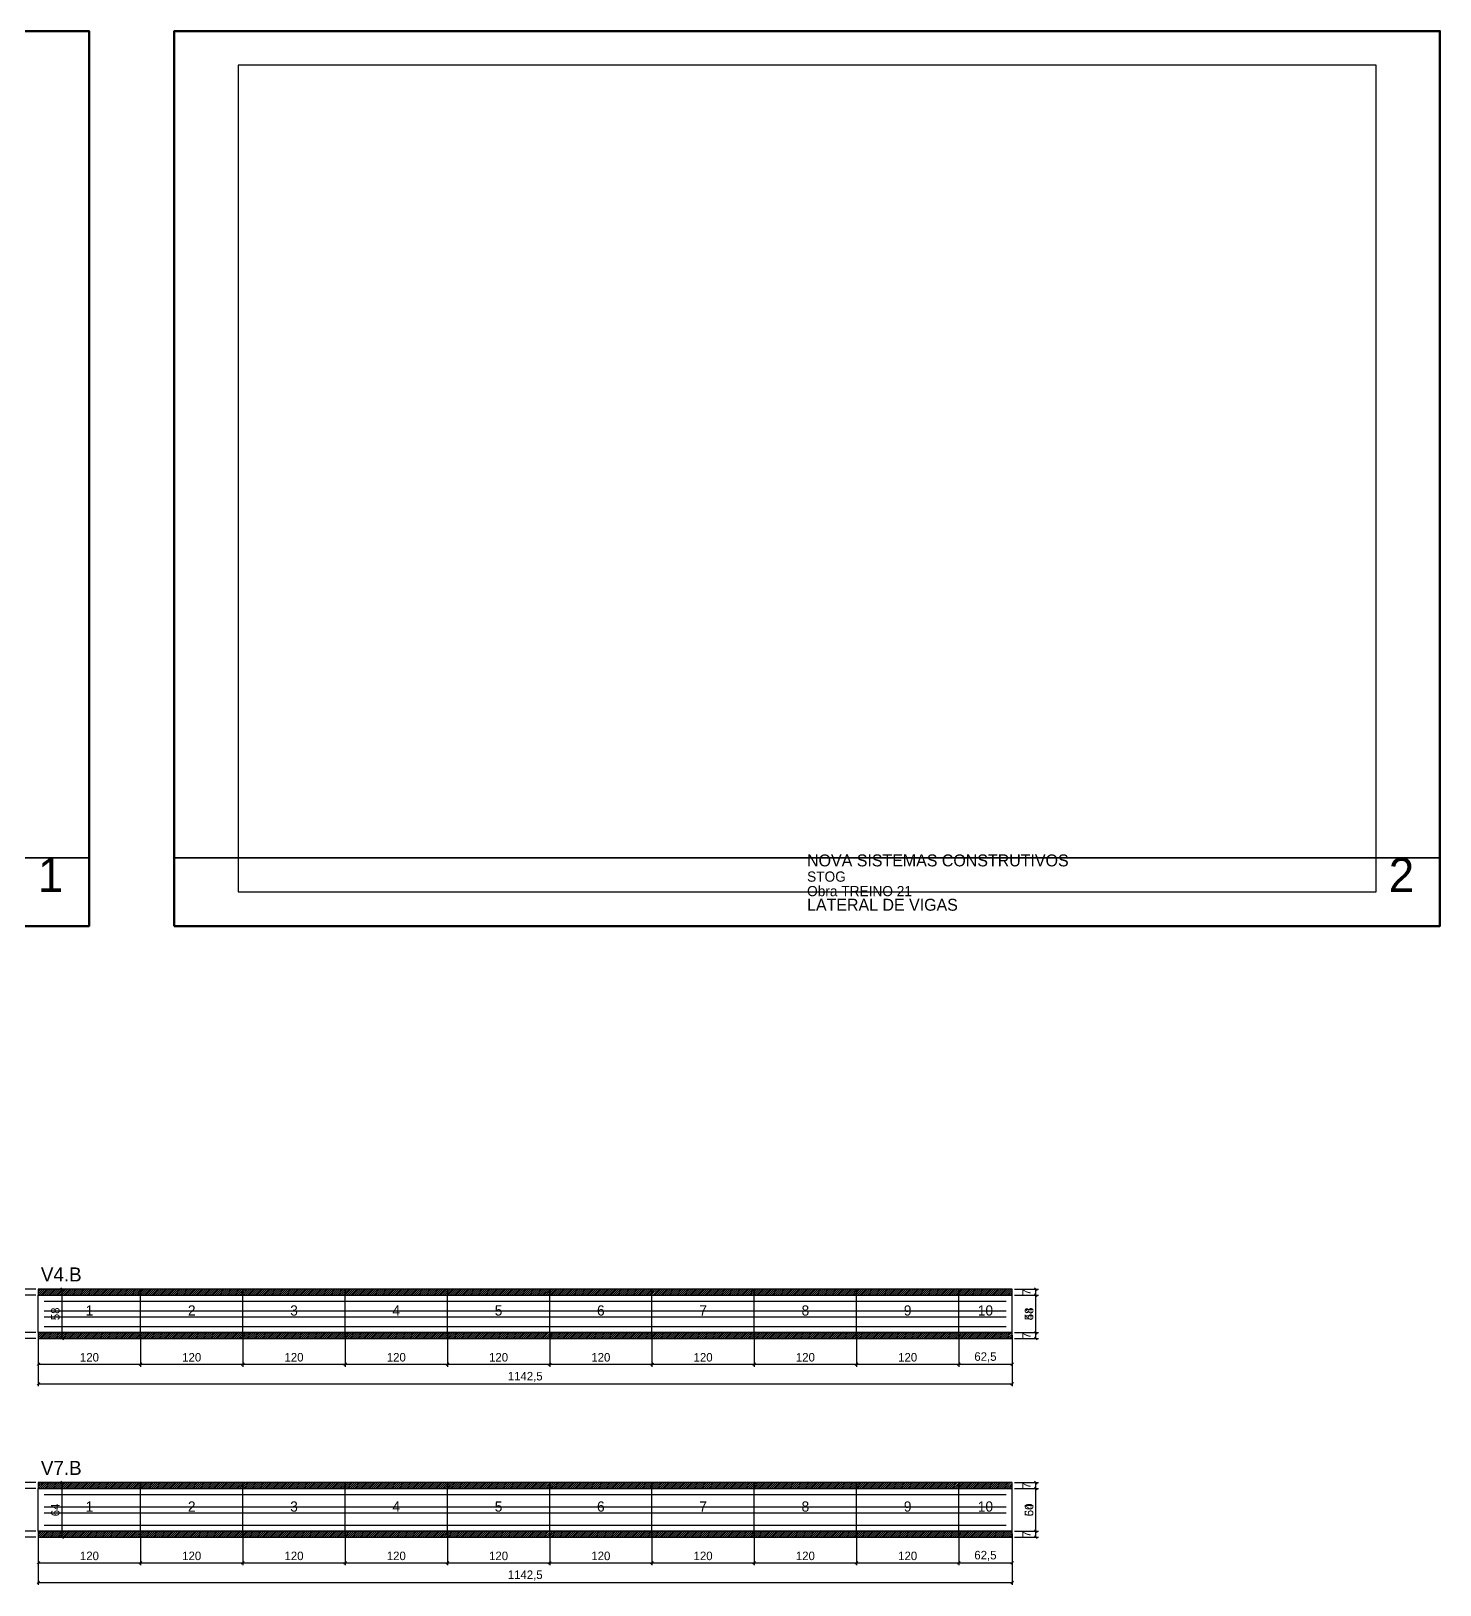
# Model space of a CAD drawing. Extents: x -9000 to 3070, y -6529 to 1250.
# Drawn here: x 1417 to 3070, y -573 to 1250 of the extents above; entities that cross this region are included whole.
import ezdxf
from ezdxf.enums import TextEntityAlignment as Align

# ---------------------------------------------------------------- set-up
doc = ezdxf.new("R2010")
doc.units = 0
for name, color, linetype in [('5', 5, 'Continuous'), ('CARIMBO', 255, 'Continuous'), ('COTA', 241, 'Continuous'), ('Folhas', 255, 'Continuous'), ('NOMENCLATURA', 7, 'Continuous'), ('Painéis', 200, 'Continuous'), ('SARR_2.2x7', 40, 'Continuous'), ('SCO-___-LAJ', 224, 'Continuous')]:
    doc.layers.add(name, color=color, linetype=linetype)
doc.dimstyles.new('PAINEL', dxfattribs={"dimtxt": 10, "dimasz": 3, "dimexe": 3, "dimexo": 3, "dimgap": 3, "dimtad": 1, "dimblk": 'OBLIQUE', "dimblk1": 'OBLIQUE', "dimcen": 2.5, "dimclrd": 4, "dimclre": 4, "dimclrt": 240, "dimazin": 3, "dimtfac": 1, "dimtmove": 0, "dimatfit": 3})

# ---------------------------------------------------------------- blocks, each defined once
blk = doc.blocks.new('_OBLIQUE')
at = {"color": 0, "linetype": 'BYBLOCK'}
blk.add_line((-0.5, -0.5), (0.5, 0.5), dxfattribs=at)

msp = doc.modelspace()

# ---------------------------------------------------------------- hatches: boundary and pattern name
at = {"layer": 'COTA'}
h = msp.add_hatch(dxfattribs=at)
h.set_pattern_fill('ANSI31', scale=0.5)
h.paths.add_polyline_path([(1425.5, -233), (1545.5, -233), (1545.5, -226), (1425.5, -226)])
h = msp.add_hatch(dxfattribs=at)
h.set_pattern_fill('ANSI31', scale=0.5)
h.paths.add_polyline_path([(1545.5, -233), (1665.5, -233), (1665.5, -226), (1545.5, -226)])
h = msp.add_hatch(dxfattribs=at)
h.set_pattern_fill('ANSI31', scale=0.5)
h.paths.add_polyline_path([(1665.5, -233), (1785.5, -233), (1785.5, -226), (1665.5, -226)])
h = msp.add_hatch(dxfattribs=at)
h.set_pattern_fill('ANSI31', scale=0.5)
h.paths.add_polyline_path([(1785.5, -233), (1905.5, -233), (1905.5, -226), (1785.5, -226)])
h = msp.add_hatch(dxfattribs=at)
h.set_pattern_fill('ANSI31', scale=0.5)
h.paths.add_polyline_path([(1905.5, -233), (2025.5, -233), (2025.5, -226), (1905.5, -226)])
h = msp.add_hatch(dxfattribs=at)
h.set_pattern_fill('ANSI31', scale=0.5)
h.paths.add_polyline_path([(2025.5, -233), (2145.5, -233), (2145.5, -226), (2025.5, -226)])
h = msp.add_hatch(dxfattribs=at)
h.set_pattern_fill('ANSI31', scale=0.5)
h.paths.add_polyline_path([(2145.5, -233), (2265.5, -233), (2265.5, -226), (2145.5, -226)])
h = msp.add_hatch(dxfattribs=at)
h.set_pattern_fill('ANSI31', scale=0.5)
h.paths.add_polyline_path([(2265.5, -233), (2385.5, -233), (2385.5, -226), (2265.5, -226)])
h = msp.add_hatch(dxfattribs=at)
h.set_pattern_fill('ANSI31', scale=0.5)
h.paths.add_polyline_path([(2385.5, -233), (2505.5, -233), (2505.5, -226), (2385.5, -226)])
h = msp.add_hatch(dxfattribs=at)
h.set_pattern_fill('ANSI31', scale=0.5)
h.paths.add_polyline_path([(2505.5, -233), (2568, -233), (2568, -226), (2505.5, -226)])
h = msp.add_hatch(dxfattribs=at)
h.set_pattern_fill('ANSI31', scale=0.5)
h.paths.add_polyline_path([(1425.5, -284), (1545.5, -284), (1545.5, -277), (1425.5, -277)])
h = msp.add_hatch(dxfattribs=at)
h.set_pattern_fill('ANSI31', scale=0.5)
h.paths.add_polyline_path([(1545.5, -284), (1665.5, -284), (1665.5, -277), (1545.5, -277)])
h = msp.add_hatch(dxfattribs=at)
h.set_pattern_fill('ANSI31', scale=0.5)
h.paths.add_polyline_path([(1665.5, -284), (1785.5, -284), (1785.5, -277), (1665.5, -277)])
h = msp.add_hatch(dxfattribs=at)
h.set_pattern_fill('ANSI31', scale=0.5)
h.paths.add_polyline_path([(1785.5, -284), (1905.5, -284), (1905.5, -277), (1785.5, -277)])
h = msp.add_hatch(dxfattribs=at)
h.set_pattern_fill('ANSI31', scale=0.5)
h.paths.add_polyline_path([(1905.5, -284), (2025.5, -284), (2025.5, -277), (1905.5, -277)])
h = msp.add_hatch(dxfattribs=at)
h.set_pattern_fill('ANSI31', scale=0.5)
h.paths.add_polyline_path([(2025.5, -284), (2145.5, -284), (2145.5, -277), (2025.5, -277)])
h = msp.add_hatch(dxfattribs=at)
h.set_pattern_fill('ANSI31', scale=0.5)
h.paths.add_polyline_path([(2145.5, -284), (2265.5, -284), (2265.5, -277), (2145.5, -277)])
h = msp.add_hatch(dxfattribs=at)
h.set_pattern_fill('ANSI31', scale=0.5)
h.paths.add_polyline_path([(2265.5, -284), (2385.5, -284), (2385.5, -277), (2265.5, -277)])
h = msp.add_hatch(dxfattribs=at)
h.set_pattern_fill('ANSI31', scale=0.5)
h.paths.add_polyline_path([(2385.5, -284), (2505.5, -284), (2505.5, -277), (2385.5, -277)])
h = msp.add_hatch(dxfattribs=at)
h.set_pattern_fill('ANSI31', scale=0.5)
h.paths.add_polyline_path([(2505.5, -284), (2568, -284), (2568, -277), (2505.5, -277)])
h = msp.add_hatch(dxfattribs=at)
h.set_pattern_fill('ANSI31', scale=0.5)
h.paths.add_polyline_path([(1425.5, -460), (1545.5, -460), (1545.5, -453), (1425.5, -453)])
h = msp.add_hatch(dxfattribs=at)
h.set_pattern_fill('ANSI31', scale=0.5)
h.paths.add_polyline_path([(1545.5, -460), (1665.5, -460), (1665.5, -453), (1545.5, -453)])
h = msp.add_hatch(dxfattribs=at)
h.set_pattern_fill('ANSI31', scale=0.5)
h.paths.add_polyline_path([(1665.5, -460), (1785.5, -460), (1785.5, -453), (1665.5, -453)])
h = msp.add_hatch(dxfattribs=at)
h.set_pattern_fill('ANSI31', scale=0.5)
h.paths.add_polyline_path([(1785.5, -460), (1905.5, -460), (1905.5, -453), (1785.5, -453)])
h = msp.add_hatch(dxfattribs=at)
h.set_pattern_fill('ANSI31', scale=0.5)
h.paths.add_polyline_path([(1905.5, -460), (2025.5, -460), (2025.5, -453), (1905.5, -453)])
h = msp.add_hatch(dxfattribs=at)
h.set_pattern_fill('ANSI31', scale=0.5)
h.paths.add_polyline_path([(2025.5, -460), (2145.5, -460), (2145.5, -453), (2025.5, -453)])
h = msp.add_hatch(dxfattribs=at)
h.set_pattern_fill('ANSI31', scale=0.5)
h.paths.add_polyline_path([(2145.5, -460), (2265.5, -460), (2265.5, -453), (2145.5, -453)])
h = msp.add_hatch(dxfattribs=at)
h.set_pattern_fill('ANSI31', scale=0.5)
h.paths.add_polyline_path([(2265.5, -460), (2385.5, -460), (2385.5, -453), (2265.5, -453)])
h = msp.add_hatch(dxfattribs=at)
h.set_pattern_fill('ANSI31', scale=0.5)
h.paths.add_polyline_path([(2385.5, -460), (2505.5, -460), (2505.5, -453), (2385.5, -453)])
h = msp.add_hatch(dxfattribs=at)
h.set_pattern_fill('ANSI31', scale=0.5)
h.paths.add_polyline_path([(2505.5, -460), (2568, -460), (2568, -453), (2505.5, -453)])
h = msp.add_hatch(dxfattribs=at)
h.set_pattern_fill('ANSI31', scale=0.5)
h.paths.add_polyline_path([(1425.5, -517), (1545.5, -517), (1545.5, -510), (1425.5, -510)])
h = msp.add_hatch(dxfattribs=at)
h.set_pattern_fill('ANSI31', scale=0.5)
h.paths.add_polyline_path([(1545.5, -517), (1665.5, -517), (1665.5, -510), (1545.5, -510)])
h = msp.add_hatch(dxfattribs=at)
h.set_pattern_fill('ANSI31', scale=0.5)
h.paths.add_polyline_path([(1665.5, -517), (1785.5, -517), (1785.5, -510), (1665.5, -510)])
h = msp.add_hatch(dxfattribs=at)
h.set_pattern_fill('ANSI31', scale=0.5)
h.paths.add_polyline_path([(1785.5, -517), (1905.5, -517), (1905.5, -510), (1785.5, -510)])
h = msp.add_hatch(dxfattribs=at)
h.set_pattern_fill('ANSI31', scale=0.5)
h.paths.add_polyline_path([(1905.5, -517), (2025.5, -517), (2025.5, -510), (1905.5, -510)])
h = msp.add_hatch(dxfattribs=at)
h.set_pattern_fill('ANSI31', scale=0.5)
h.paths.add_polyline_path([(2025.5, -517), (2145.5, -517), (2145.5, -510), (2025.5, -510)])
h = msp.add_hatch(dxfattribs=at)
h.set_pattern_fill('ANSI31', scale=0.5)
h.paths.add_polyline_path([(2145.5, -517), (2265.5, -517), (2265.5, -510), (2145.5, -510)])
h = msp.add_hatch(dxfattribs=at)
h.set_pattern_fill('ANSI31', scale=0.5)
h.paths.add_polyline_path([(2265.5, -517), (2385.5, -517), (2385.5, -510), (2265.5, -510)])
h = msp.add_hatch(dxfattribs=at)
h.set_pattern_fill('ANSI31', scale=0.5)
h.paths.add_polyline_path([(2385.5, -517), (2505.5, -517), (2505.5, -510), (2385.5, -510)])
h = msp.add_hatch(dxfattribs=at)
h.set_pattern_fill('ANSI31', scale=0.5)
h.paths.add_polyline_path([(2505.5, -517), (2568, -517), (2568, -510), (2505.5, -510)])

# ---------------------------------------------------------------- linework, layer by layer
at = {"layer": 'CARIMBO', "lineweight": 35}
for p, q in [((0, 280), (1485, 280)), ((1585, 280), (3070, 280))]:
    msp.add_line(p, q, dxfattribs=at)
at = {"layer": 'Folhas', "lineweight": 50}
for points in [[(0, 200), (1485, 200), (1485, 1250), (0, 1250)], [(1585, 200), (3070, 200), (3070, 1250), (1585, 1250)]]:
    msp.add_lwpolyline(points, close=True, dxfattribs=at)
at = {"layer": 'Folhas', "lineweight": 25}
msp.add_lwpolyline([(1660, 240), (2995, 240), (2995, 1210), (1660, 1210)], close=True, dxfattribs=at)
at = {"layer": 'Painéis'}
for p, q in [((1425.5, -233), (1545.5, -233)), ((1425.5, -277), (1425.5, -233)), ((1545.5, -277), (1545.5, -233)), ((1545.5, -277), (1545.5, -233)), ((1545.5, -233), (1665.5, -233)), ((1545.5, -277), (1545.5, -233)), ((1665.5, -277), (1665.5, -233)), ((1665.5, -277), (1665.5, -233)), ((1665.5, -233), (1785.5, -233)), ((1665.5, -277), (1665.5, -233)), ((1785.5, -277), (1785.5, -233)), ((1785.5, -277), (1785.5, -233)), ((1785.5, -233), (1905.5, -233)), ((1785.5, -277), (1785.5, -233)), ((1905.5, -277), (1905.5, -233)), ((1905.5, -277), (1905.5, -233)), ((1905.5, -233), (2025.5, -233)), ((1905.5, -277), (1905.5, -233)), ((2025.5, -277), (2025.5, -233)), ((2025.5, -277), (2025.5, -233)), ((2025.5, -233), (2145.5, -233)), ((2025.5, -277), (2025.5, -233)), ((2145.5, -277), (2145.5, -233)), ((2145.5, -277), (2145.5, -233)), ((2145.5, -233), (2265.5, -233)), ((2145.5, -277), (2145.5, -233)), ((2265.5, -277), (2265.5, -233)), ((2265.5, -277), (2265.5, -233)), ((2265.5, -233), (2385.5, -233)), ((2265.5, -277), (2265.5, -233)), ((2385.5, -277), (2385.5, -233)), ((2385.5, -277), (2385.5, -233)), ((2385.5, -233), (2505.5, -233)), ((2385.5, -277), (2385.5, -233)), ((2505.5, -277), (2505.5, -233)), ((2505.5, -277), (2505.5, -233)), ((2505.5, -233), (2568, -233)), ((2505.5, -277), (2505.5, -233)), ((2568, -277), (2568, -233)), ((1425.5, -277), (1545.5, -277)), ((1545.5, -277), (1665.5, -277)), ((1665.5, -277), (1785.5, -277)), ((1785.5, -277), (1905.5, -277)), ((1905.5, -277), (2025.5, -277)), ((2025.5, -277), (2145.5, -277)), ((2145.5, -277), (2265.5, -277)), ((2265.5, -277), (2385.5, -277)), ((2385.5, -277), (2505.5, -277)), ((2505.5, -277), (2568, -277)), ((1425.5, -460), (1545.5, -460)), ((1425.5, -510), (1425.5, -460)), ((1545.5, -510), (1545.5, -460)), ((1545.5, -510), (1545.5, -460)), ((1545.5, -460), (1665.5, -460)), ((1545.5, -510), (1545.5, -460)), ((1665.5, -510), (1665.5, -460)), ((1665.5, -510), (1665.5, -460)), ((1665.5, -460), (1785.5, -460)), ((1665.5, -510), (1665.5, -460)), ((1785.5, -510), (1785.5, -460)), ((1785.5, -510), (1785.5, -460)), ((1785.5, -460), (1905.5, -460)), ((1785.5, -510), (1785.5, -460)), ((1905.5, -510), (1905.5, -460)), ((1905.5, -510), (1905.5, -460)), ((1905.5, -460), (2025.5, -460)), ((1905.5, -510), (1905.5, -460)), ((2025.5, -510), (2025.5, -460)), ((2025.5, -510), (2025.5, -460)), ((2025.5, -460), (2145.5, -460)), ((2025.5, -510), (2025.5, -460)), ((2145.5, -510), (2145.5, -460)), ((2145.5, -510), (2145.5, -460)), ((2145.5, -460), (2265.5, -460)), ((2145.5, -510), (2145.5, -460)), ((2265.5, -510), (2265.5, -460)), ((2265.5, -510), (2265.5, -460)), ((2265.5, -460), (2385.5, -460)), ((2265.5, -510), (2265.5, -460)), ((2385.5, -510), (2385.5, -460)), ((2385.5, -510), (2385.5, -460)), ((2385.5, -460), (2505.5, -460)), ((2385.5, -510), (2385.5, -460)), ((2505.5, -510), (2505.5, -460)), ((2505.5, -510), (2505.5, -460)), ((2505.5, -460), (2568, -460)), ((2505.5, -510), (2505.5, -460)), ((2568, -510), (2568, -460)), ((1425.5, -510), (1545.5, -510)), ((1545.5, -510), (1665.5, -510)), ((1665.5, -510), (1785.5, -510)), ((1785.5, -510), (1905.5, -510)), ((1905.5, -510), (2025.5, -510)), ((2025.5, -510), (2145.5, -510)), ((2145.5, -510), (2265.5, -510)), ((2265.5, -510), (2385.5, -510)), ((2385.5, -510), (2505.5, -510)), ((2505.5, -510), (2568, -510))]:
    msp.add_line(p, q, dxfattribs=at)
at = {"layer": 'SARR_2.2x7'}
for points in [[(1432.5, -240), (1545.5, -240)], [(1432.5, -240), (1545.5, -240)], [(1432.5, -251.5), (1545.5, -251.5)], [(1432.5, -251.5), (1545.5, -251.5)], [(1545.5, -240), (1665.5, -240)], [(1545.5, -240), (1665.5, -240)], [(1545.5, -251.5), (1665.5, -251.5)], [(1545.5, -251.5), (1665.5, -251.5)], [(1665.5, -240), (1785.5, -240)], [(1665.5, -240), (1785.5, -240)], [(1665.5, -251.5), (1785.5, -251.5)], [(1665.5, -251.5), (1785.5, -251.5)], [(1785.5, -240), (1905.5, -240)], [(1785.5, -240), (1905.5, -240)], [(1785.5, -251.5), (1905.5, -251.5)], [(1785.5, -251.5), (1905.5, -251.5)], [(1905.5, -240), (2025.5, -240)], [(1905.5, -240), (2025.5, -240)], [(1905.5, -251.5), (2025.5, -251.5)], [(1905.5, -251.5), (2025.5, -251.5)], [(2025.5, -240), (2145.5, -240)], [(2025.5, -240), (2145.5, -240)], [(2025.5, -251.5), (2145.5, -251.5)], [(2025.5, -251.5), (2145.5, -251.5)], [(2145.5, -240), (2265.5, -240)], [(2145.5, -240), (2265.5, -240)], [(2145.5, -251.5), (2265.5, -251.5)], [(2145.5, -251.5), (2265.5, -251.5)], [(2265.5, -240), (2385.5, -240)], [(2265.5, -240), (2385.5, -240)], [(2265.5, -251.5), (2385.5, -251.5)], [(2265.5, -251.5), (2385.5, -251.5)], [(2385.5, -240), (2505.5, -240)], [(2385.5, -240), (2505.5, -240)], [(2385.5, -251.5), (2505.5, -251.5)], [(2385.5, -251.5), (2505.5, -251.5)], [(2505.5, -240), (2561, -240)], [(2505.5, -240), (2561, -240)], [(2505.5, -251.5), (2561, -251.5)], [(2505.5, -251.5), (2561, -251.5)], [(1432.5, -258.5), (1545.5, -258.5)], [(1432.5, -258.5), (1545.5, -258.5)], [(1432.5, -270), (1545.5, -270)], [(1432.5, -270), (1545.5, -270)], [(1545.5, -258.5), (1665.5, -258.5)], [(1545.5, -258.5), (1665.5, -258.5)], [(1545.5, -270), (1665.5, -270)], [(1545.5, -270), (1665.5, -270)], [(1665.5, -258.5), (1785.5, -258.5)], [(1665.5, -258.5), (1785.5, -258.5)], [(1665.5, -270), (1785.5, -270)], [(1665.5, -270), (1785.5, -270)], [(1785.5, -258.5), (1905.5, -258.5)], [(1785.5, -258.5), (1905.5, -258.5)], [(1785.5, -270), (1905.5, -270)], [(1785.5, -270), (1905.5, -270)], [(1905.5, -258.5), (2025.5, -258.5)], [(1905.5, -258.5), (2025.5, -258.5)], [(1905.5, -270), (2025.5, -270)], [(1905.5, -270), (2025.5, -270)], [(2025.5, -258.5), (2145.5, -258.5)], [(2025.5, -258.5), (2145.5, -258.5)], [(2025.5, -270), (2145.5, -270)], [(2025.5, -270), (2145.5, -270)], [(2145.5, -258.5), (2265.5, -258.5)], [(2145.5, -258.5), (2265.5, -258.5)], [(2145.5, -270), (2265.5, -270)], [(2145.5, -270), (2265.5, -270)], [(2265.5, -258.5), (2385.5, -258.5)], [(2265.5, -258.5), (2385.5, -258.5)], [(2265.5, -270), (2385.5, -270)], [(2265.5, -270), (2385.5, -270)], [(2385.5, -258.5), (2505.5, -258.5)], [(2385.5, -258.5), (2505.5, -258.5)], [(2385.5, -270), (2505.5, -270)], [(2385.5, -270), (2505.5, -270)], [(2505.5, -258.5), (2561, -258.5)], [(2505.5, -258.5), (2561, -258.5)], [(2505.5, -270), (2561, -270)], [(2505.5, -270), (2561, -270)], [(1432.5, -467), (1545.5, -467)], [(1432.5, -467), (1545.5, -467)], [(1545.5, -467), (1665.5, -467)], [(1545.5, -467), (1665.5, -467)], [(1665.5, -467), (1785.5, -467)], [(1665.5, -467), (1785.5, -467)], [(1785.5, -467), (1905.5, -467)], [(1785.5, -467), (1905.5, -467)], [(1905.5, -467), (2025.5, -467)], [(1905.5, -467), (2025.5, -467)], [(2025.5, -467), (2145.5, -467)], [(2025.5, -467), (2145.5, -467)], [(2145.5, -467), (2265.5, -467)], [(2145.5, -467), (2265.5, -467)], [(2265.5, -467), (2385.5, -467)], [(2265.5, -467), (2385.5, -467)], [(2385.5, -467), (2505.5, -467)], [(2385.5, -467), (2505.5, -467)], [(2505.5, -467), (2561, -467)], [(2505.5, -467), (2561, -467)], [(1432.5, -481.5), (1545.5, -481.5)], [(1432.5, -481.5), (1545.5, -481.5)], [(1432.5, -488.5), (1545.5, -488.5)], [(1432.5, -488.5), (1545.5, -488.5)], [(1545.5, -481.5), (1665.5, -481.5)], [(1545.5, -481.5), (1665.5, -481.5)], [(1545.5, -488.5), (1665.5, -488.5)], [(1545.5, -488.5), (1665.5, -488.5)], [(1665.5, -481.5), (1785.5, -481.5)], [(1665.5, -481.5), (1785.5, -481.5)], [(1665.5, -488.5), (1785.5, -488.5)], [(1665.5, -488.5), (1785.5, -488.5)], [(1785.5, -481.5), (1905.5, -481.5)], [(1785.5, -481.5), (1905.5, -481.5)], [(1785.5, -488.5), (1905.5, -488.5)], [(1785.5, -488.5), (1905.5, -488.5)], [(1905.5, -481.5), (2025.5, -481.5)], [(1905.5, -481.5), (2025.5, -481.5)], [(1905.5, -488.5), (2025.5, -488.5)], [(1905.5, -488.5), (2025.5, -488.5)], [(2025.5, -481.5), (2145.5, -481.5)], [(2025.5, -481.5), (2145.5, -481.5)], [(2025.5, -488.5), (2145.5, -488.5)], [(2025.5, -488.5), (2145.5, -488.5)], [(2145.5, -481.5), (2265.5, -481.5)], [(2145.5, -481.5), (2265.5, -481.5)], [(2145.5, -488.5), (2265.5, -488.5)], [(2145.5, -488.5), (2265.5, -488.5)], [(2265.5, -481.5), (2385.5, -481.5)], [(2265.5, -481.5), (2385.5, -481.5)], [(2265.5, -488.5), (2385.5, -488.5)], [(2265.5, -488.5), (2385.5, -488.5)], [(2385.5, -481.5), (2505.5, -481.5)], [(2385.5, -481.5), (2505.5, -481.5)], [(2385.5, -488.5), (2505.5, -488.5)], [(2385.5, -488.5), (2505.5, -488.5)], [(2505.5, -481.5), (2561, -481.5)], [(2505.5, -481.5), (2561, -481.5)], [(2505.5, -488.5), (2561, -488.5)], [(2505.5, -488.5), (2561, -488.5)], [(1432.5, -503), (1545.5, -503)], [(1432.5, -503), (1545.5, -503)], [(1545.5, -503), (1665.5, -503)], [(1545.5, -503), (1665.5, -503)], [(1665.5, -503), (1785.5, -503)], [(1665.5, -503), (1785.5, -503)], [(1785.5, -503), (1905.5, -503)], [(1785.5, -503), (1905.5, -503)], [(1905.5, -503), (2025.5, -503)], [(1905.5, -503), (2025.5, -503)], [(2025.5, -503), (2145.5, -503)], [(2025.5, -503), (2145.5, -503)], [(2145.5, -503), (2265.5, -503)], [(2145.5, -503), (2265.5, -503)], [(2265.5, -503), (2385.5, -503)], [(2265.5, -503), (2385.5, -503)], [(2385.5, -503), (2505.5, -503)], [(2385.5, -503), (2505.5, -503)], [(2505.5, -503), (2561, -503)], [(2505.5, -503), (2561, -503)]]:
    msp.add_lwpolyline(points, dxfattribs=at)
at = {"layer": 'SCO-___-LAJ'}
for points in [[(1425.5, -233), (1545.5, -233), (1545.5, -226), (1425.5, -226)], [(1545.5, -233), (1665.5, -233), (1665.5, -226), (1545.5, -226)], [(1665.5, -233), (1785.5, -233), (1785.5, -226), (1665.5, -226)], [(1785.5, -233), (1905.5, -233), (1905.5, -226), (1785.5, -226)], [(1905.5, -233), (2025.5, -233), (2025.5, -226), (1905.5, -226)], [(2025.5, -233), (2145.5, -233), (2145.5, -226), (2025.5, -226)], [(2145.5, -233), (2265.5, -233), (2265.5, -226), (2145.5, -226)], [(2265.5, -233), (2385.5, -233), (2385.5, -226), (2265.5, -226)], [(2385.5, -233), (2505.5, -233), (2505.5, -226), (2385.5, -226)], [(2505.5, -233), (2568, -233), (2568, -226), (2505.5, -226)], [(1425.5, -284), (1545.5, -284), (1545.5, -277), (1425.5, -277)], [(1545.5, -284), (1665.5, -284), (1665.5, -277), (1545.5, -277)], [(1665.5, -284), (1785.5, -284), (1785.5, -277), (1665.5, -277)], [(1785.5, -284), (1905.5, -284), (1905.5, -277), (1785.5, -277)], [(1905.5, -284), (2025.5, -284), (2025.5, -277), (1905.5, -277)], [(2025.5, -284), (2145.5, -284), (2145.5, -277), (2025.5, -277)], [(2145.5, -284), (2265.5, -284), (2265.5, -277), (2145.5, -277)], [(2265.5, -284), (2385.5, -284), (2385.5, -277), (2265.5, -277)], [(2385.5, -284), (2505.5, -284), (2505.5, -277), (2385.5, -277)], [(2505.5, -284), (2568, -284), (2568, -277), (2505.5, -277)], [(1425.5, -460), (1545.5, -460), (1545.5, -453), (1425.5, -453)], [(1545.5, -460), (1665.5, -460), (1665.5, -453), (1545.5, -453)], [(1665.5, -460), (1785.5, -460), (1785.5, -453), (1665.5, -453)], [(1785.5, -460), (1905.5, -460), (1905.5, -453), (1785.5, -453)], [(1905.5, -460), (2025.5, -460), (2025.5, -453), (1905.5, -453)], [(2025.5, -460), (2145.5, -460), (2145.5, -453), (2025.5, -453)], [(2145.5, -460), (2265.5, -460), (2265.5, -453), (2145.5, -453)], [(2265.5, -460), (2385.5, -460), (2385.5, -453), (2265.5, -453)], [(2385.5, -460), (2505.5, -460), (2505.5, -453), (2385.5, -453)], [(2505.5, -460), (2568, -460), (2568, -453), (2505.5, -453)], [(1425.5, -517), (1545.5, -517), (1545.5, -510), (1425.5, -510)], [(1545.5, -517), (1665.5, -517), (1665.5, -510), (1545.5, -510)], [(1665.5, -517), (1785.5, -517), (1785.5, -510), (1665.5, -510)], [(1785.5, -517), (1905.5, -517), (1905.5, -510), (1785.5, -510)], [(1905.5, -517), (2025.5, -517), (2025.5, -510), (1905.5, -510)], [(2025.5, -517), (2145.5, -517), (2145.5, -510), (2025.5, -510)], [(2145.5, -517), (2265.5, -517), (2265.5, -510), (2145.5, -510)], [(2265.5, -517), (2385.5, -517), (2385.5, -510), (2265.5, -510)], [(2385.5, -517), (2505.5, -517), (2505.5, -510), (2385.5, -510)], [(2505.5, -517), (2568, -517), (2568, -510), (2505.5, -510)]]:
    msp.add_lwpolyline(points, close=True, dxfattribs=at)

# ---------------------------------------------------------------- texts
at = {"layer": '5'}
for s, p in [('1', (1485.5, -251)), ('2', (1605.5, -251)), ('3', (1725.5, -251)), ('4', (1845.5, -251)), ('5', (1965.5, -251)), ('6', (2085.5, -251)), ('7', (2205.5, -251)), ('8', (2325.5, -251)), ('9', (2445.5, -251)), ('10', (2536.75, -251)), ('1', (1485.5, -481)), ('2', (1605.5, -481)), ('3', (1725.5, -481)), ('4', (1845.5, -481)), ('5', (1965.5, -481)), ('6', (2085.5, -481)), ('7', (2205.5, -481)), ('8', (2325.5, -481)), ('9', (2445.5, -481)), ('10', (2536.75, -481))]:
    msp.add_text(s, height=12, dxfattribs=at).set_placement(p, align=Align.MIDDLE_CENTER)
at = {"layer": 'CARIMBO'}
for s, height, p in [('1', 40, (1425, 240)), ('NOVA SISTEMAS CONSTRUTIVOS', 14, (2327.5, 270)), ('2', 40, (3010, 240)), ('STOG', 12, (2327.5, 252)), ('Obra TREINO 21', 12, (2327.5, 235)), ('LATERAL DE VIGAS', 14, (2327.5, 218))]:
    msp.add_text(s, height=height, dxfattribs=at).set_placement(p)
at = {"layer": 'NOMENCLATURA'}
for s, p in [('V4.B', (1428.5, -217)), ('V7.B', (1428.5, -444))]:
    msp.add_text(s, height=16.5, dxfattribs=at).set_placement(p)

# ---------------------------------------------------------------- dimensions: what is measured, and where the dimension line sits
at = {"layer": 'COTA'}
for base, p1, p2 in [((1397.5, -233), (1425.5, -233), (1425.5, -226)), ((1397.5, -277), (1425.5, -277), (1425.5, -233)), ((1453.5, -284), (1425.5, -284), (1425.5, -226)), ((2596, -284), (2568, -284), (2568, -226)), ((2596, -233), (2568, -233), (2568, -226)), ((2596, -277), (2568, -277), (2568, -233)), ((1397.5, -284), (1425.5, -284), (1425.5, -277)), ((2596, -284), (2568, -284), (2568, -277)), ((1397.5, -460), (1425.5, -460), (1425.5, -453)), ((1453.5, -517), (1425.5, -517), (1425.5, -453)), ((2596, -517), (2568, -517), (2568, -453)), ((2596, -460), (2568, -460), (2568, -453)), ((1397.5, -510), (1425.5, -510), (1425.5, -460)), ((2596, -510), (2568, -510), (2568, -460)), ((1397.5, -517), (1425.5, -517), (1425.5, -510)), ((2596, -517), (2568, -517), (2568, -510))]:
    msp.add_linear_dim(base=base, p1=p1, p2=p2, angle=90, dimstyle='PAINEL', dxfattribs=at).render()
for base, p1, p2 in [((1425.5, -314), (1425.5, -277), (1545.5, -277)), ((1425.5, -337), (1425.5, -277), (2568, -277)), ((1545.5, -314), (1545.5, -277), (1665.5, -277)), ((1665.5, -314), (1665.5, -277), (1785.5, -277)), ((1785.5, -314), (1785.5, -277), (1905.5, -277)), ((1905.5, -314), (1905.5, -277), (2025.5, -277)), ((2025.5, -314), (2025.5, -277), (2145.5, -277)), ((2145.5, -314), (2145.5, -277), (2265.5, -277)), ((2265.5, -314), (2265.5, -277), (2385.5, -277)), ((2385.5, -314), (2385.5, -277), (2505.5, -277)), ((2505.5, -314), (2505.5, -277), (2568, -277)), ((1425.5, -547), (1425.5, -510), (1545.5, -510)), ((1425.5, -570), (1425.5, -510), (2568, -510)), ((1545.5, -547), (1545.5, -510), (1665.5, -510)), ((1665.5, -547), (1665.5, -510), (1785.5, -510)), ((1785.5, -547), (1785.5, -510), (1905.5, -510)), ((1905.5, -547), (1905.5, -510), (2025.5, -510)), ((2025.5, -547), (2025.5, -510), (2145.5, -510)), ((2145.5, -547), (2145.5, -510), (2265.5, -510)), ((2265.5, -547), (2265.5, -510), (2385.5, -510)), ((2385.5, -547), (2385.5, -510), (2505.5, -510)), ((2505.5, -547), (2505.5, -510), (2568, -510))]:
    msp.add_linear_dim(base=base, p1=p1, p2=p2, dimstyle='PAINEL', dxfattribs=at).render()

doc.saveas('drawing.dxf')
